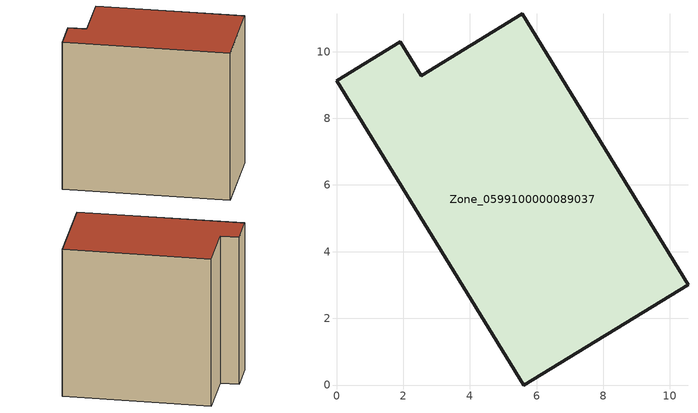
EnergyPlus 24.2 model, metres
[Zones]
Zone_0599100000089037
 floor ground (C_G): 5.61,0 0,9.12 1.91,10.29 2.54,9.28 5.57,11.13 10.54,3.01 z0
 wall outside (C_F): 2.54,9.28 1.91,10.29 0,9.12 5.61,0 10.54,3.01 5.57,11.13 2.54,9.28 z0:10.16
 roof outside (C_R): 10.54,3.01 5.57,11.13 2.54,9.28 1.91,10.29 0,9.12 5.61,0 z10.16
[BUILDING]
Pand.0599100000089037: North Axis=0; Terrain=City; Loads Convergence Tolerance Value=0.04; Temperature Convergence Tolerance Value=0.4; Solar Distribution=FullExterior; Maximum Number of Warmup Days=25; Minimum Number of Warmup Days=1
[Site:Location]
Rotterdam.The.Hague.AP_ZH_NLD Design_Conditions: Latitude=51.96; Longitude=4.45; Time Zone=1; Elevation=-4.5
[SITE:GROUNDTEMPERATURE:BUILDINGSURFACE]
18, 18, 18, 18, 18, 18, 18, 18, 18, 18, 18, 18
[MATERIAL] Thermal Absorptance=0.9; Solar Absorptance=0.7; Visible Absorptance=0.7
Name | Roughness | Thickness | Conductivity | Density | Specific Heat
G.TC.1946 | MediumSmooth | 0.15 | 1 | 540 | 1210
F.TC.1946 | Rough | 0.3 | 0.857143 | 1920 | 840
R.TC.1946 | MediumRough | 0.2 | 0.909091 | 1500 | 1000
[CONSTRUCTION]
C_G: G.TC.1946
C_F: F.TC.1946
C_R: R.TC.1946
[ZONE]
Zone_0599100000089037: Type=1; Multiplier=1; Ceiling Height=Autocalculate; Volume=Autocalculate; Floor Area=autocalculate; Part of Total Floor Area=Yes
[ZONEINFILTRATION:DESIGNFLOWRATE]
Infil_Zone_0599100000089037: Zone or ZoneList or Space or SpaceList=Zone_0599100000089037; Schedule=AlwaysOn; Design Flow Rate Calculation Method=Flow/Area; Flow Rate per Floor Area=0.003; Constant Term Coefficient=1; Temperature Term Coefficient=0; Velocity Term Coefficient=0; Velocity Squared Term Coefficient=0
[HVACTEMPLATE:ZONE:IDEALLOADSAIRSYSTEM]
Zone_0599100000089037: Maximum Heating Supply Air Temperature=50; Minimum Cooling Supply Air Temperature=13; Maximum Heating Supply Air Humidity Ratio=0.0156; Minimum Cooling Supply Air Humidity Ratio=0.0077; Heating Limit=NoLimit; Cooling Limit=NoLimit; Dehumidification Control Type=ConstantSensibleHeatRatio; Cooling Sensible Heat Ratio=0.7; Dehumidification Setpoint=60; Humidification Control Type=None; Humidification Setpoint=30; Outdoor Air Method=None; Outdoor Air Flow Rate per Person=0.00944; Outdoor Air Flow Rate per Zone Floor Area=0; Outdoor Air Flow Rate per Zone=0; Demand Controlled Ventilation Type=None; Outdoor Air Economizer Type=NoEconomizer; Heat Recovery Type=None; Sensible Heat Recovery Effectiveness=0.7; Latent Heat Recovery Effectiveness=0.65
[ZONECONTROL:THERMOSTAT]
ThermostatControl_Zone_0599100000089037: Zone or ZoneList=Zone_0599100000089037; Control Type Schedule=DualSetpointControlType; Control 1=Thermostat_Zone_0599100000089037; Temperature Difference Between Cutout And Setpoint=0
[THERMOSTATSETPOINT:DUALSETPOINT]
Thermostat_Zone_0599100000089037: Heating Setpoint Temperature Schedule=HeatingSetpoint_Zone_0599100000089037; Cooling Setpoint Temperature Schedule=CoolingSetpoint_Zone_0599100000089037
[SCHEDULE:COMPACT]
HeatingSetpoint_Zone_0599100000089037: Through: 12/31, For: AllDays, Until: 24:00, 21
CoolingSetpoint_Zone_0599100000089037: Through: 12/31, For: AllDays, Until: 24:00, 24
DualSetpointControlType: Through: 12/31, For: AllDays, Until: 24:00, 4
AlwaysOn: Through: 12/31, For: AllDays, Until: 24:00, 1
